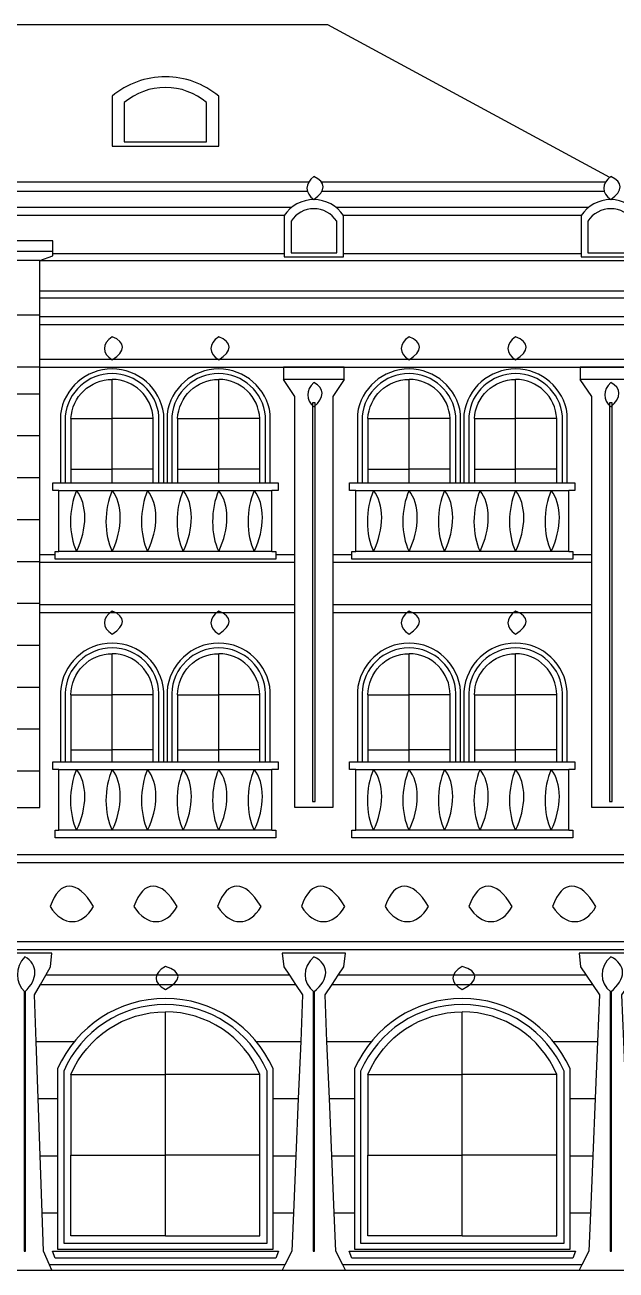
# Model space of a CAD drawing. Extents: x 57125 to 152161, y 75732 to 125580.
# Drawn here: x 124183 to 131949, y 75898 to 92241 of the extents above; entities that cross this region are included whole.
import ezdxf

# ---------------------------------------------------------------- set-up
doc = ezdxf.new("R2010")
doc.units = 0
for name, color, linetype, lineweight in [('01_SOURCE_MASSING', 7, 'Continuous', 25), ('02_NEW_GLAZING', 7, 'Continuous', 25), ('03_NEW_FRAMES', 7, 'Continuous', 25), ('04_NEW_CROWNS', 7, 'Continuous', 25), ('05_NEW_COLUMNS', 7, 'Continuous', 25), ('06_NEW_RAILINGS', 7, 'Continuous', 25), ('07_NEW_ORNAMENT', 7, 'Continuous', 25), ('08_NEW_ROOF_DETAIL', 7, 'Continuous', 25)]:
    doc.layers.add(name, color=color, linetype=linetype, lineweight=lineweight)

# ---------------------------------------------------------------- blocks, each defined once
blk = doc.blocks.new('ART_NOUVEAU_WINDOW_005')
at = {"layer": '02_NEW_GLAZING'}
for points in [[(-1240, 2117, -0.301718), (0, 2940)], [(1240, 2117, 0.301718), (0, 2940)]]:
    blk.add_lwpolyline(points, format="xyb", dxfattribs=at)
for points in [[(0, 2117), (0, 2940)], [(-1240, 2117), (-1240, 1058)], [(-1240, 2117), (0, 2117)], [(1240, 2117), (0, 2117)], [(0, 1058), (0, 2117)], [(1240, 1058), (1240, 2117)], [(0, 0), (-1240, 0), (-1240, 1058)], [(-1240, 1058), (0, 1058)], [(0, 0), (1240, 0), (1240, 1058)], [(0, 0), (0, 1058)], [(1240, 1058), (0, 1058)]]:
    blk.add_lwpolyline(points, dxfattribs=at)
at = {"layer": '03_NEW_FRAMES'}
for points in [[(-1415, -175), (1415, -175), (1415, 302), (1415, 1052), (1415, 1802), (1415, 2194, 0.296832), (0, 3115, 0.296832), (-1415, 2194), (-1415, 1802), (-1415, 1052), (-1415, 302)], [(-1336, -96), (1336, -96), (1336, 2159, 0.298878), (0, 3036, 0.298878), (-1336, 2159)]]:
    blk.add_lwpolyline(points, format="xyb", close=True, dxfattribs=at)
blk.add_lwpolyline([(-1485, -200), (1485, -200), (1450, -295), (-1450, -295)], close=True, dxfattribs=at)
at = {"layer": '07_NEW_ORNAMENT'}
blk.add_open_spline([(0, 3235), (-163, 3316), (-163, 3445), (0, 3535), (221, 3469), (221, 3346), (0, 3235)], degree=3, knots=[0, 0, 0, 0, 1, 1, 1, 2, 2, 2, 2], dxfattribs=at)
blk = doc.blocks.new('ART_NOUVEAU_WINDOW_006')
at = {"layer": '02_NEW_GLAZING'}
for points in [[(-1240, 2117, -0.301718), (0, 2940)], [(1240, 2117, 0.301718), (0, 2940)]]:
    blk.add_lwpolyline(points, format="xyb", dxfattribs=at)
for points in [[(0, 2117), (0, 2940)], [(-1240, 2117), (-1240, 1058)], [(-1240, 2117), (0, 2117)], [(1240, 2117), (0, 2117)], [(0, 1058), (0, 2117)], [(1240, 1058), (1240, 2117)], [(0, 0), (-1240, 0), (-1240, 1058)], [(-1240, 1058), (0, 1058)], [(0, 0), (1240, 0), (1240, 1058)], [(0, 0), (0, 1058)], [(1240, 1058), (0, 1058)]]:
    blk.add_lwpolyline(points, dxfattribs=at)
at = {"layer": '03_NEW_FRAMES'}
for points in [[(-1415, -175), (1415, -175), (1415, 302), (1415, 1052), (1415, 1802), (1415, 2194, 0.296832), (0, 3115, 0.296832), (-1415, 2194), (-1415, 1802), (-1415, 1052), (-1415, 302)], [(-1336, -96), (1336, -96), (1336, 2159, 0.298878), (0, 3036, 0.298878), (-1336, 2159)]]:
    blk.add_lwpolyline(points, format="xyb", close=True, dxfattribs=at)
blk.add_lwpolyline([(-1485, -200), (1485, -200), (1450, -295), (-1450, -295)], close=True, dxfattribs=at)
at = {"layer": '07_NEW_ORNAMENT'}
blk.add_open_spline([(0, 3235), (-163, 3316), (-163, 3445), (0, 3535), (221, 3469), (221, 3346), (0, 3235)], degree=3, knots=[0, 0, 0, 0, 1, 1, 1, 2, 2, 2, 2], dxfattribs=at)
blk = doc.blocks.new('ART_NOUVEAU_WINDOW_018')
at = {"layer": '02_NEW_GLAZING'}
for points in [[(-540, 1440, -0.414214), (0, 1980)], [(540, 1440, 0.414214), (0, 1980)]]:
    blk.add_lwpolyline(points, format="xyb", dxfattribs=at)
for points in [[(0, 1440), (0, 1980)], [(-540, 1440), (-540, 720)], [(-540, 1440), (0, 1440)], [(540, 1440), (0, 1440)], [(0, 720), (0, 1440)], [(540, 720), (540, 1440)], [(-540, 720), (-540, 562)], [(-540, 720), (0, 720)], [(540, 720), (0, 720)], [(0, 562), (0, 720)], [(540, 562), (540, 720)]]:
    blk.add_lwpolyline(points, dxfattribs=at)
at = {"layer": '03_NEW_FRAMES'}
for points in [[(678, 562), (678, 1486, 0.393721), (0, 2118, 0.393721), (-678, 1486), (-678, 562)], [(616, 562), (616, 1459, 0.405113), (0, 2056, 0.405113), (-616, 1459), (-616, 562)]]:
    blk.add_lwpolyline(points, format="xyb", dxfattribs=at)
at = {"layer": '07_NEW_ORNAMENT'}
blk.add_open_spline([(0, 2238), (-135, 2319), (-135, 2448), (0, 2538), (183, 2472), (183, 2349), (0, 2238)], degree=3, knots=[0, 0, 0, 0, 1, 1, 1, 2, 2, 2, 2], dxfattribs=at)
blk = doc.blocks.new('ART_NOUVEAU_WINDOW_019')
at = {"layer": '02_NEW_GLAZING'}
for points in [[(-540, 1440, -0.414214), (0, 1980)], [(540, 1440, 0.414214), (0, 1980)]]:
    blk.add_lwpolyline(points, format="xyb", dxfattribs=at)
for points in [[(0, 1440), (0, 1980)], [(-540, 1440), (-540, 720)], [(-540, 1440), (0, 1440)], [(540, 1440), (0, 1440)], [(0, 720), (0, 1440)], [(540, 720), (540, 1440)], [(-540, 720), (-540, 562)], [(-540, 720), (0, 720)], [(540, 720), (0, 720)], [(0, 562), (0, 720)], [(540, 562), (540, 720)]]:
    blk.add_lwpolyline(points, dxfattribs=at)
at = {"layer": '03_NEW_FRAMES'}
for points in [[(678, 562), (678, 1486, 0.393721), (0, 2118, 0.393721), (-678, 1486), (-678, 562)], [(616, 562), (616, 1459, 0.405113), (0, 2056, 0.405113), (-616, 1459), (-616, 562)]]:
    blk.add_lwpolyline(points, format="xyb", dxfattribs=at)
at = {"layer": '07_NEW_ORNAMENT'}
blk.add_open_spline([(0, 2238), (-135, 2319), (-135, 2448), (0, 2538), (183, 2472), (183, 2349), (0, 2238)], degree=3, knots=[0, 0, 0, 0, 1, 1, 1, 2, 2, 2, 2], dxfattribs=at)
blk = doc.blocks.new('ART_NOUVEAU_WINDOW_020')
at = {"layer": '02_NEW_GLAZING'}
for points in [[(-540, 1440, -0.414214), (0, 1980)], [(540, 1440, 0.414214), (0, 1980)]]:
    blk.add_lwpolyline(points, format="xyb", dxfattribs=at)
for points in [[(0, 1440), (0, 1980)], [(-540, 1440), (-540, 720)], [(-540, 1440), (0, 1440)], [(540, 1440), (0, 1440)], [(0, 720), (0, 1440)], [(540, 720), (540, 1440)], [(-540, 720), (-540, 562)], [(-540, 720), (0, 720)], [(540, 720), (0, 720)], [(0, 562), (0, 720)], [(540, 562), (540, 720)]]:
    blk.add_lwpolyline(points, dxfattribs=at)
at = {"layer": '03_NEW_FRAMES'}
for points in [[(678, 562), (678, 1486, 0.393721), (0, 2118, 0.393721), (-678, 1486), (-678, 562)], [(616, 562), (616, 1459, 0.405113), (0, 2056, 0.405113), (-616, 1459), (-616, 562)]]:
    blk.add_lwpolyline(points, format="xyb", dxfattribs=at)
at = {"layer": '07_NEW_ORNAMENT'}
blk.add_open_spline([(0, 2238), (-135, 2319), (-135, 2448), (0, 2538), (183, 2472), (183, 2349), (0, 2238)], degree=3, knots=[0, 0, 0, 0, 1, 1, 1, 2, 2, 2, 2], dxfattribs=at)
blk = doc.blocks.new('ART_NOUVEAU_WINDOW_021')
at = {"layer": '02_NEW_GLAZING'}
for points in [[(-540, 1440, -0.414214), (0, 1980)], [(540, 1440, 0.414214), (0, 1980)]]:
    blk.add_lwpolyline(points, format="xyb", dxfattribs=at)
for points in [[(0, 1440), (0, 1980)], [(-540, 1440), (-540, 720)], [(-540, 1440), (0, 1440)], [(540, 1440), (0, 1440)], [(0, 720), (0, 1440)], [(540, 720), (540, 1440)], [(-540, 720), (-540, 562)], [(-540, 720), (0, 720)], [(540, 720), (0, 720)], [(0, 562), (0, 720)], [(540, 562), (540, 720)]]:
    blk.add_lwpolyline(points, dxfattribs=at)
at = {"layer": '03_NEW_FRAMES'}
for points in [[(678, 562), (678, 1486, 0.393721), (0, 2118, 0.393721), (-678, 1486), (-678, 562)], [(616, 562), (616, 1459, 0.405113), (0, 2056, 0.405113), (-616, 1459), (-616, 562)]]:
    blk.add_lwpolyline(points, format="xyb", dxfattribs=at)
at = {"layer": '07_NEW_ORNAMENT'}
blk.add_open_spline([(0, 2238), (-135, 2319), (-135, 2448), (0, 2538), (183, 2472), (183, 2349), (0, 2238)], degree=3, knots=[0, 0, 0, 0, 1, 1, 1, 2, 2, 2, 2], dxfattribs=at)
blk = doc.blocks.new('ART_NOUVEAU_WINDOW_036')
at = {"layer": '02_NEW_GLAZING'}
for points in [[(-540, 1325, -0.400515), (0, 1840)], [(540, 1325, 0.400515), (0, 1840)]]:
    blk.add_lwpolyline(points, format="xyb", dxfattribs=at)
for points in [[(0, 1325), (0, 1840)], [(-540, 1325), (-540, 662)], [(-540, 1325), (0, 1325)], [(540, 1325), (0, 1325)], [(0, 662), (0, 1325)], [(540, 662), (540, 1325)], [(-540, 662), (-540, 482)], [(-540, 662), (0, 662)], [(540, 662), (0, 662)], [(0, 482), (0, 662)], [(540, 482), (540, 662)]]:
    blk.add_lwpolyline(points, dxfattribs=at)
at = {"layer": '03_NEW_FRAMES'}
for points in [[(678, 482), (678, 1385, 0.375428), (0, 1978, 0.375428), (-678, 1385), (-678, 482)], [(616, 482), (616, 1358, 0.385518), (0, 1916, 0.385518), (-616, 1358), (-616, 482)]]:
    blk.add_lwpolyline(points, format="xyb", dxfattribs=at)
at = {"layer": '07_NEW_ORNAMENT'}
blk.add_open_spline([(0, 2098), (-135, 2179), (-135, 2308), (0, 2398), (183, 2332), (183, 2209), (0, 2098)], degree=3, knots=[0, 0, 0, 0, 1, 1, 1, 2, 2, 2, 2], dxfattribs=at)
blk = doc.blocks.new('ART_NOUVEAU_WINDOW_037')
at = {"layer": '02_NEW_GLAZING'}
for points in [[(-540, 1325, -0.400515), (0, 1840)], [(540, 1325, 0.400515), (0, 1840)]]:
    blk.add_lwpolyline(points, format="xyb", dxfattribs=at)
for points in [[(0, 1325), (0, 1840)], [(-540, 1325), (-540, 662)], [(-540, 1325), (0, 1325)], [(540, 1325), (0, 1325)], [(0, 662), (0, 1325)], [(540, 662), (540, 1325)], [(-540, 662), (-540, 482)], [(-540, 662), (0, 662)], [(540, 662), (0, 662)], [(0, 482), (0, 662)], [(540, 482), (540, 662)]]:
    blk.add_lwpolyline(points, dxfattribs=at)
at = {"layer": '03_NEW_FRAMES'}
for points in [[(678, 482), (678, 1385, 0.375428), (0, 1978, 0.375428), (-678, 1385), (-678, 482)], [(616, 482), (616, 1358, 0.385518), (0, 1916, 0.385518), (-616, 1358), (-616, 482)]]:
    blk.add_lwpolyline(points, format="xyb", dxfattribs=at)
at = {"layer": '07_NEW_ORNAMENT'}
blk.add_open_spline([(0, 2098), (-135, 2179), (-135, 2308), (0, 2398), (183, 2332), (183, 2209), (0, 2098)], degree=3, knots=[0, 0, 0, 0, 1, 1, 1, 2, 2, 2, 2], dxfattribs=at)
blk = doc.blocks.new('ART_NOUVEAU_WINDOW_038')
at = {"layer": '02_NEW_GLAZING'}
for points in [[(-540, 1325, -0.400515), (0, 1840)], [(540, 1325, 0.400515), (0, 1840)]]:
    blk.add_lwpolyline(points, format="xyb", dxfattribs=at)
for points in [[(0, 1325), (0, 1840)], [(-540, 1325), (-540, 662)], [(-540, 1325), (0, 1325)], [(540, 1325), (0, 1325)], [(0, 662), (0, 1325)], [(540, 662), (540, 1325)], [(-540, 662), (-540, 482)], [(-540, 662), (0, 662)], [(540, 662), (0, 662)], [(0, 482), (0, 662)], [(540, 482), (540, 662)]]:
    blk.add_lwpolyline(points, dxfattribs=at)
at = {"layer": '03_NEW_FRAMES'}
for points in [[(678, 482), (678, 1385, 0.375428), (0, 1978, 0.375428), (-678, 1385), (-678, 482)], [(616, 482), (616, 1358, 0.385518), (0, 1916, 0.385518), (-616, 1358), (-616, 482)]]:
    blk.add_lwpolyline(points, format="xyb", dxfattribs=at)
at = {"layer": '07_NEW_ORNAMENT'}
blk.add_open_spline([(0, 2098), (-135, 2179), (-135, 2308), (0, 2398), (183, 2332), (183, 2209), (0, 2098)], degree=3, knots=[0, 0, 0, 0, 1, 1, 1, 2, 2, 2, 2], dxfattribs=at)
blk = doc.blocks.new('ART_NOUVEAU_WINDOW_039')
at = {"layer": '02_NEW_GLAZING'}
for points in [[(-540, 1325, -0.400515), (0, 1840)], [(540, 1325, 0.400515), (0, 1840)]]:
    blk.add_lwpolyline(points, format="xyb", dxfattribs=at)
for points in [[(0, 1325), (0, 1840)], [(-540, 1325), (-540, 662)], [(-540, 1325), (0, 1325)], [(540, 1325), (0, 1325)], [(0, 662), (0, 1325)], [(540, 662), (540, 1325)], [(-540, 662), (-540, 482)], [(-540, 662), (0, 662)], [(540, 662), (0, 662)], [(0, 482), (0, 662)], [(540, 482), (540, 662)]]:
    blk.add_lwpolyline(points, dxfattribs=at)
at = {"layer": '03_NEW_FRAMES'}
for points in [[(678, 482), (678, 1385, 0.375428), (0, 1978, 0.375428), (-678, 1385), (-678, 482)], [(616, 482), (616, 1358, 0.385518), (0, 1916, 0.385518), (-616, 1358), (-616, 482)]]:
    blk.add_lwpolyline(points, format="xyb", dxfattribs=at)
at = {"layer": '07_NEW_ORNAMENT'}
blk.add_open_spline([(0, 2098), (-135, 2179), (-135, 2308), (0, 2398), (183, 2332), (183, 2209), (0, 2098)], degree=3, knots=[0, 0, 0, 0, 1, 1, 1, 2, 2, 2, 2], dxfattribs=at)
blk = doc.blocks.new('ART_NOUVEAU_COLUMN_006')
at = {"layer": '05_NEW_COLUMNS'}
blk.add_lwpolyline([(205, 3750), (274, 3870), (338, 3982), (354, 4162), (-354, 4162), (-338, 3982), (-274, 3870), (-205, 3750), (-125, 3612), (-147, 3002), (-174, 2252), (-201, 1502), (-227, 752), (-245, 250), (-324, 70), (-354, 0), (354, 0), (324, 70), (245, 250), (227, 752), (174, 2252), (147, 3002), (125, 3612), (205, 3750)], dxfattribs=at)
blk.add_lwpolyline([(-8, 250), (8, 250), (8, 3652), (-8, 3652)], close=True, dxfattribs=at)
blk.add_open_spline([(0, 3652), (-131, 3776), (-131, 3974), (0, 4112), (177, 4011), (177, 3822), (0, 3652)], degree=3, knots=[0, 0, 0, 0, 1, 1, 1, 2, 2, 2, 2], dxfattribs=at)
blk = doc.blocks.new('ART_NOUVEAU_COLUMN_007')
at = {"layer": '05_NEW_COLUMNS'}
for points in [[(-415, 0), (415, 0), (380, 70), (288, 250), (267, 752), (235, 1502), (204, 2252), (172, 3002), (147, 3612), (240, 3750), (321, 3870), (396, 3982), (415, 4162), (-415, 4162), (-396, 3982), (-321, 3870), (-240, 3750), (-147, 3612), (-172, 3002), (-204, 2252), (-235, 1502), (-267, 752), (-288, 250), (-380, 70)], [(-8, 250), (8, 250), (8, 3652), (-8, 3652)]]:
    blk.add_lwpolyline(points, close=True, dxfattribs=at)
blk.add_open_spline([(0, 3652), (-153, 3776), (-153, 3974), (0, 4112), (208, 4011), (208, 3822), (0, 3652)], degree=3, knots=[0, 0, 0, 0, 1, 1, 1, 2, 2, 2, 2], dxfattribs=at)
blk = doc.blocks.new('ART_NOUVEAU_COLUMN_008')
at = {"layer": '05_NEW_COLUMNS'}
for points in [[(-415, 0), (415, 0), (380, 70), (288, 250), (267, 752), (235, 1502), (204, 2252), (172, 3002), (147, 3612), (240, 3750), (321, 3870), (396, 3982), (415, 4162), (-415, 4162), (-396, 3982), (-321, 3870), (-240, 3750), (-147, 3612), (-172, 3002), (-204, 2252), (-235, 1502), (-267, 752), (-288, 250), (-380, 70)], [(-8, 250), (8, 250), (8, 3652), (-8, 3652)]]:
    blk.add_lwpolyline(points, close=True, dxfattribs=at)
blk.add_open_spline([(0, 3652), (-153, 3776), (-153, 3974), (0, 4112), (208, 4011), (208, 3822), (0, 3652)], degree=3, knots=[0, 0, 0, 0, 1, 1, 1, 2, 2, 2, 2], dxfattribs=at)
blk = doc.blocks.new('ART_NOUVEAU_RAILING_81.95_3')
at = {"layer": '06_NEW_RAILINGS'}
for points in [[(-1400, 780), (-1480, 780), (-1480, 880), (-1378, 880), (-1316, 880), (-1240, 880), (-700, 880), (-160, 880), (-84, 880), (-22, 880), (22, 880), (84, 880), (160, 880), (700, 880), (1240, 880), (1316, 880), (1378, 880), (1480, 880), (1480, 780), (1400, 780)], [(-1400, -20), (-1400, 780)], [(-1400, 780), (1400, 780)], [(1400, -20), (1400, 780)], [(1400, -20), (1450, -20), (1450, -120), (-1450, -120), (-1450, -20), (-1400, -20)], [(1400, -20), (-1400, -20)]]:
    blk.add_lwpolyline(points, dxfattribs=at)
for points in [[(-1167, -20), (-1273, 196), (-1273, 540), (-1167, 780), (-1022, 604), (-1022, 276), (-1167, -20)], [(-700, -20), (-807, 196), (-807, 540), (-700, 780), (-556, 604), (-556, 276), (-700, -20)], [(-233, -20), (-340, 196), (-340, 540), (-233, 780), (-89, 604), (-89, 276), (-233, -20)], [(233, -20), (127, 196), (127, 540), (233, 780), (378, 604), (378, 276), (233, -20)], [(700, -20), (593, 196), (593, 540), (700, 780), (844, 604), (844, 276), (700, -20)], [(1167, -20), (1060, 196), (1060, 540), (1167, 780), (1311, 604), (1311, 276), (1167, -20)]]:
    blk.add_open_spline(points, degree=3, knots=[0, 0, 0, 0, 1, 1, 1, 2, 2, 2, 2], dxfattribs=at)
blk = doc.blocks.new('ART_NOUVEAU_RAILING_81.95_4')
at = {"layer": '06_NEW_RAILINGS'}
for points in [[(-1400, 780), (-1480, 780), (-1480, 880), (-1378, 880), (-1316, 880), (-1240, 880), (-700, 880), (-160, 880), (-84, 880), (-22, 880), (22, 880), (84, 880), (160, 880), (700, 880), (1240, 880), (1316, 880), (1378, 880), (1480, 880), (1480, 780), (1400, 780)], [(-1400, -20), (-1400, 780)], [(-1400, 780), (1400, 780)], [(1400, -20), (1400, 780)], [(1400, -20), (1450, -20), (1450, -120), (-1450, -120), (-1450, -20), (-1400, -20)], [(1400, -20), (-1400, -20)]]:
    blk.add_lwpolyline(points, dxfattribs=at)
for points in [[(-1167, -20), (-1273, 196), (-1273, 540), (-1167, 780), (-1022, 604), (-1022, 276), (-1167, -20)], [(-700, -20), (-807, 196), (-807, 540), (-700, 780), (-556, 604), (-556, 276), (-700, -20)], [(-233, -20), (-340, 196), (-340, 540), (-233, 780), (-89, 604), (-89, 276), (-233, -20)], [(233, -20), (127, 196), (127, 540), (233, 780), (378, 604), (378, 276), (233, -20)], [(700, -20), (593, 196), (593, 540), (700, 780), (844, 604), (844, 276), (700, -20)], [(1167, -20), (1060, 196), (1060, 540), (1167, 780), (1311, 604), (1311, 276), (1167, -20)]]:
    blk.add_open_spline(points, degree=3, knots=[0, 0, 0, 0, 1, 1, 1, 2, 2, 2, 2], dxfattribs=at)
blk = doc.blocks.new('ART_NOUVEAU_RAILING_85.65_3')
at = {"layer": '06_NEW_RAILINGS'}
for points in [[(-1400, 780), (-1480, 780), (-1480, 880), (-1378, 880), (-1316, 880), (-1240, 880), (-700, 880), (-160, 880), (-84, 880), (-22, 880), (22, 880), (84, 880), (160, 880), (700, 880), (1240, 880), (1316, 880), (1378, 880), (1480, 880), (1480, 780), (1400, 780)], [(-1400, -20), (-1400, 780)], [(-1400, 780), (1400, 780)], [(1400, -20), (1400, 780)], [(1400, -20), (1450, -20), (1450, -62), (1450, -120), (-1450, -120), (-1450, -62), (-1450, -20), (-1400, -20)], [(1400, -20), (-1400, -20)]]:
    blk.add_lwpolyline(points, dxfattribs=at)
for points in [[(-1167, -20), (-1273, 196), (-1273, 540), (-1167, 780), (-1022, 604), (-1022, 276), (-1167, -20)], [(-700, -20), (-807, 196), (-807, 540), (-700, 780), (-556, 604), (-556, 276), (-700, -20)], [(-233, -20), (-340, 196), (-340, 540), (-233, 780), (-89, 604), (-89, 276), (-233, -20)], [(233, -20), (127, 196), (127, 540), (233, 780), (378, 604), (378, 276), (233, -20)], [(700, -20), (593, 196), (593, 540), (700, 780), (844, 604), (844, 276), (700, -20)], [(1167, -20), (1060, 196), (1060, 540), (1167, 780), (1311, 604), (1311, 276), (1167, -20)]]:
    blk.add_open_spline(points, degree=3, knots=[0, 0, 0, 0, 1, 1, 1, 2, 2, 2, 2], dxfattribs=at)
blk = doc.blocks.new('ART_NOUVEAU_RAILING_85.65_4')
at = {"layer": '06_NEW_RAILINGS'}
for points in [[(-1400, 780), (-1480, 780), (-1480, 880), (-1378, 880), (-1316, 880), (-1240, 880), (-700, 880), (-160, 880), (-84, 880), (-22, 880), (22, 880), (84, 880), (160, 880), (700, 880), (1240, 880), (1316, 880), (1378, 880), (1480, 880), (1480, 780), (1400, 780)], [(-1400, -20), (-1400, 780)], [(-1400, 780), (1400, 780)], [(1400, -20), (1400, 780)], [(1400, -20), (1450, -20), (1450, -62), (1450, -120), (-1450, -120), (-1450, -62), (-1450, -20), (-1400, -20)], [(1400, -20), (-1400, -20)]]:
    blk.add_lwpolyline(points, dxfattribs=at)
for points in [[(-1167, -20), (-1273, 196), (-1273, 540), (-1167, 780), (-1022, 604), (-1022, 276), (-1167, -20)], [(-700, -20), (-807, 196), (-807, 540), (-700, 780), (-556, 604), (-556, 276), (-700, -20)], [(-233, -20), (-340, 196), (-340, 540), (-233, 780), (-89, 604), (-89, 276), (-233, -20)], [(233, -20), (127, 196), (127, 540), (233, 780), (378, 604), (378, 276), (233, -20)], [(700, -20), (593, 196), (593, 540), (700, 780), (844, 604), (844, 276), (700, -20)], [(1167, -20), (1060, 196), (1060, 540), (1167, 780), (1311, 604), (1311, 276), (1167, -20)]]:
    blk.add_open_spline(points, degree=3, knots=[0, 0, 0, 0, 1, 1, 1, 2, 2, 2, 2], dxfattribs=at)
blk = doc.blocks.new('ART_NOUVEAU_MAIN_ROOF_ENVELOPE')
at = {"layer": '08_NEW_ROOF_DETAIL'}
for points in [[(13635.387359, 61.23741), (9933.091754, 2062.721709), (3043.748752, 2062.721709)], [(9682.151867, -0.001431), (-9649.775715, -0.001431)], [(13582.151867, -0.001431), (9850.224285, -0.001431)]]:
    blk.add_lwpolyline(points, dxfattribs=at)
blk = doc.blocks.new('ART_NOUVEAU_ROOF_DORMER_2')
at = {"layer": '08_NEW_ROOF_DETAIL'}
for points in [[(-700, 0), (700, 0), (700, 656.90095, 0.1767706134), (0, 912.362431, 0.1767706134), (-700, 656.90095)], [(-540, 60), (540, 60), (540, 572.90095, 0.1787833312), (0, 772.362431, 0.1787833312), (-540, 572.90095)]]:
    blk.add_lwpolyline(points, format="xyb", close=True, dxfattribs=at)
blk = doc.blocks.new('ART_NOUVEAU_ROOF_VENT_3')
at = {"layer": '07_NEW_ORNAMENT'}
blk.add_open_spline([(0, 701.76), (-120, 782.76), (-120, 911.76), (0, 1001.76), (162.5, 935.76), (162.5, 812.76), (0, 701.76)], degree=3, knots=[0, 0, 0, 0, 1, 1, 1, 2, 2, 2, 2], dxfattribs=at)
at = {"layer": '08_NEW_ROOF_DETAIL'}
for points in [[(-390, -50), (390, -50), (390, -10), (390, 490, 0.25211758), (0, 700, 0.25211758), (-390, 490), (-390, -10)], [(-300, 0), (300, 0), (300, 417.6, 0.2533004), (0, 580, 0.2533004), (-300, 417.6)]]:
    blk.add_lwpolyline(points, format="xyb", close=True, dxfattribs=at)
blk = doc.blocks.new('ART_NOUVEAU_ROOF_VENT_4')
at = {"layer": '07_NEW_ORNAMENT'}
blk.add_open_spline([(0, 701.76), (-120, 782.76), (-120, 911.76), (0, 1001.76), (162.5, 935.76), (162.5, 812.76), (0, 701.76)], degree=3, knots=[0, 0, 0, 0, 1, 1, 1, 2, 2, 2, 2], dxfattribs=at)
at = {"layer": '08_NEW_ROOF_DETAIL'}
for points in [[(-390, -50), (390, -50), (390, -10), (390, 490, 0.25211758), (0, 700, 0.25211758), (-390, 490), (-390, -10)], [(-300, 0), (300, 0), (300, 417.6, 0.2533004), (0, 580, 0.2533004), (-300, 417.6)]]:
    blk.add_lwpolyline(points, format="xyb", close=True, dxfattribs=at)
blk = doc.blocks.new('ART_NOUVEAU_ORGANIC_FRIEZE')
at = {"layer": '07_NEW_ORNAMENT'}
for points in [[(125085, 120), (124931.1, -144), (124686, -144), (124515, 120), (124640.4, 477.5), (124874.1, 477.5), (125085, 120)], [(126185, 120), (126031.1, -144), (125786, -144), (125615, 120), (125740.4, 477.5), (125974.1, 477.5), (126185, 120)], [(127285, 120), (127131.1, -144), (126886, -144), (126715, 120), (126840.4, 477.5), (127074.1, 477.5), (127285, 120)], [(128385, 120), (128231.1, -144), (127986, -144), (127815, 120), (127940.4, 477.5), (128174.1, 477.5), (128385, 120)], [(129485, 120), (129331.1, -144), (129086, -144), (128915, 120), (129040.4, 477.5), (129274.1, 477.5), (129485, 120)], [(130585, 120), (130431.1, -144), (130186, -144), (130015, 120), (130140.4, 477.5), (130374.1, 477.5), (130585, 120)], [(131685, 120), (131531.1, -144), (131286, -144), (131115, 120), (131240.4, 477.5), (131474.1, 477.5), (131685, 120)]]:
    blk.add_open_spline(points, degree=3, knots=[0, 0, 0, 0, 1, 1, 1, 2, 2, 2, 2], dxfattribs=at)
blk = doc.blocks.new('ART_NOUVEAU_PROJECTING_WINDOW_PIER_2')
at = {"layer": '01_SOURCE_MASSING'}
for points in [[(1797, 6462), (1797, 6690), (1797, 6780), (1797, 7180), (-1797, 7180), (-1797, 6780), (-1797, 6690), (-1797, 6462)], [(1797, 6462), (-1797, 6462)], [(-1797, 6462), (-1797, 6440), (-1797, 6340), (-1797, 5880), (-1797, 5780), (-1797, 5780)], [(1797, 5780), (1797, 5780), (1797, 5880), (1797, 6340), (1797, 6440), (1797, 6462)], [(-1797, 0), (-915, 0), (1025, 0), (1797, 0), (1797, 482), (1797, 1032), (1797, 1582), (1797, 2132), (1797, 2560), (1797, 2660), (1797, 2682), (1797, 3220), (1797, 3232), (1797, 3320), (1797, 3782), (1797, 4332), (1797, 4882), (1797, 5432), (1797, 5780)], [(1797, 5780), (-1797, 5780)], [(-1797, 5780), (-1797, 5432), (-1797, 4882), (-1797, 4704), (-1797, 4332), (-1797, 3782), (-1797, 3704), (-1797, 3703), (-1797, 3543), (-1797, 3538)]]:
    blk.add_lwpolyline(points, dxfattribs=at)
blk = doc.blocks.new('ART_NOUVEAU_PIER_MASONRY_JOINTS_2')
at = {"layer": '01_SOURCE_MASSING'}
for points in [[(-1797, 5432), (-749, 5432)], [(858, 5432), (1797, 5432)], [(-1797, 4882), (-915, 4882)], [(1025, 4882), (1797, 4882)], [(-1797, 4332), (-915, 4332)], [(1025, 4332), (1797, 4332)], [(-1797, 3782), (-915, 3782)], [(1025, 3782), (1797, 3782)], [(-1797, 3232), (-780, 3232), (-690, 3232), (800, 3232), (890, 3232), (1797, 3232)], [(-1797, 2682), (-780, 2682), (-690, 2682), (800, 2682), (890, 2682), (1797, 2682)], [(-1797, 2132), (-308, 2132)], [(417, 2132), (1797, 2132)], [(-1797, 1582), (-913, 1582)], [(1023, 1582), (1797, 1582)], [(-1797, 1032), (-915, 1032)], [(1025, 1032), (1797, 1032)], [(-1797, 482), (-915, 482)], [(1025, 482), (1797, 482)]]:
    blk.add_lwpolyline(points, dxfattribs=at)
blk = doc.blocks.new('ART_NOUVEAU_PIER_SPANDREL_PANEL_2')
at = {"layer": '03_NEW_FRAMES'}
for points in [[(-835, -500), (835, -500), (835, -200), (835, 350), (835, 500), (-835, 500), (-835, 350), (-835, -200)], [(-745, -410), (745, -410), (745, -200), (745, 350), (745, 410), (-745, 410), (-745, 350), (-745, -200)]]:
    blk.add_lwpolyline(points, close=True, dxfattribs=at)
at = {"layer": '04_NEW_CROWNS'}
for points in [[(1912, 4418), (1912, 4558), (-2002, 4558), (-2002, 4418)], [(1912, 4418), (-2002, 4418)], [(-2002, 4418), (-2002, 4388), (-2002, 4358), (-1852, 4298), (-1852, 4298)], [(1742, 4298), (1742, 4298), (1912, 4358), (1912, 4388), (1912, 4418)]]:
    blk.add_lwpolyline(points, dxfattribs=at)
at = {"layer": '07_NEW_ORNAMENT'}
blk.add_open_spline([(275, 0), (126, -144), (-110, -144), (-275, 0), (-154, 195), (72, 195), (275, 0)], degree=3, knots=[0, 0, 0, 0, 1, 1, 1, 2, 2, 2, 2], dxfattribs=at)
blk = doc.blocks.new('ART_NOUVEAU_STRUCTURAL_COLUMN_UPPER_3')
at = {"layer": '05_NEW_COLUMNS'}
for points in [[(400, 5620), (400, 5780), (-400, 5780), (-400, 5620)], [(400, 5620), (250, 5394), (250, 3320), (250, 3220), (250, 2660), (250, 2560), (250, 0), (-250, 0), (-250, 2560), (-250, 2660), (-250, 3220), (-250, 3320), (-250, 5394), (-400, 5620)], [(400, 5620), (-400, 5620)]]:
    blk.add_lwpolyline(points, dxfattribs=at)
blk.add_lwpolyline([(-18, 80), (18, 80), (18, 5314), (-18, 5314)], close=True, dxfattribs=at)
blk.add_open_spline([(0, 5260), (-106, 5346), (-106, 5484), (0, 5580), (143, 5510), (143, 5378), (0, 5260)], degree=3, knots=[0, 0, 0, 0, 1, 1, 1, 2, 2, 2, 2], dxfattribs=at)
blk = doc.blocks.new('ART_NOUVEAU_STRUCTURAL_COLUMN_UPPER_4')
at = {"layer": '05_NEW_COLUMNS'}
for points in [[(400, 5620), (400, 5780), (-400, 5780), (-400, 5620)], [(400, 5620), (250, 5394), (250, 3320), (250, 3220), (250, 2660), (250, 2560), (250, 0), (-250, 0), (-250, 2560), (-250, 2660), (-250, 3220), (-250, 3320), (-250, 5394), (-400, 5620)], [(400, 5620), (-400, 5620)]]:
    blk.add_lwpolyline(points, dxfattribs=at)
blk.add_lwpolyline([(-18, 80), (18, 80), (18, 5314), (-18, 5314)], close=True, dxfattribs=at)
blk.add_open_spline([(0, 5260), (-106, 5346), (-106, 5484), (0, 5580), (143, 5510), (143, 5378), (0, 5260)], degree=3, knots=[0, 0, 0, 0, 1, 1, 1, 2, 2, 2, 2], dxfattribs=at)

msp = doc.modelspace()

# ---------------------------------------------------------------- linework, layer by layer
at = {"layer": '01_SOURCE_MASSING'}
for points in [[(108585, 90058), (127894, 90058)], [(127912, 90178), (123086, 90178)], [(131812, 90178), (128080, 90178)], [(128085, 90058), (131794, 90058)], [(127683, 89843), (108774, 89843)], [(108866, 89743), (127592, 89743)], [(131583, 89843), (128274, 89843)], [(128366, 89743), (131492, 89743)], [(127589, 89238), (124549, 89238)], [(131489, 89238), (128369, 89238)], [(124379, 89148), (140319, 89148)], [(140319, 88748), (124379, 88748)], [(124379, 88658), (140319, 88658)], [(140319, 88408), (136289, 88408), (135269, 88408), (124379, 88408)], [(124379, 88308), (135269, 88308), (136289, 88308), (140319, 88308)], [(135379, 87848), (124379, 87848)], [(124379, 87748), (135379, 87748)], [(124579, 85288), (124379, 85288)], [(124379, 85188), (127729, 85188)], [(127729, 85288), (127479, 85288)], [(128479, 85288), (128229, 85288)], [(128229, 85188), (131629, 85188)], [(131629, 85288), (131379, 85288)], [(127729, 84628), (124379, 84628)], [(124379, 84528), (127729, 84528)], [(131629, 84628), (128229, 84628)], [(128229, 84528), (131629, 84528)], [(140319, 81348), (119342, 81348)], [(119342, 81248), (140319, 81248)], [(140319, 80208), (100319, 80208)], [(100319, 80108), (140319, 80108)], [(127658, 79768), (124457, 79768)], [(131558, 79768), (128300, 79768)], [(124388, 79648), (127739, 79648)], [(128219, 79648), (131639, 79648)], [(124330, 78900), (124835, 78900)], [(127223, 78900), (127806, 78900)], [(128151, 78900), (128735, 78900)], [(131123, 78900), (131706, 78900)], [(124357, 78150), (124614, 78150)], [(127444, 78150), (127775, 78150)], [(128183, 78150), (128514, 78150)], [(131344, 78150), (131675, 78150)], [(124384, 77400), (124614, 77400)], [(127444, 77400), (127743, 77400)], [(128214, 77400), (128514, 77400)], [(131344, 77400), (131643, 77400)], [(124411, 76650), (124614, 76650)], [(127444, 76650), (127712, 76650)], [(128245, 76650), (128514, 76650)], [(131344, 76650), (131612, 76650)], [(100319, 75898), (140319, 75898)], [(127599, 75968), (124507, 75968)], [(124537, 75898), (127563, 75898)], [(131499, 75968), (128358, 75968)], [(128394, 75898), (131463, 75898)]]:
    msp.add_lwpolyline(points, dxfattribs=at)

# ---------------------------------------------------------------- block references
for name, p in [('ART_NOUVEAU_MAIN_ROOF_ENVELOPE', (118230, 90178)), ('ART_NOUVEAU_ROOF_DORMER_2', (126029, 90648)), ('ART_NOUVEAU_ROOF_VENT_3', (127979, 89248)), ('ART_NOUVEAU_ROOF_VENT_4', (131879, 89248)), ('ART_NOUVEAU_PIER_SPANDREL_PANEL_2', (122637, 84850)), ('ART_NOUVEAU_PROJECTING_WINDOW_PIER_2', (122582, 81968)), ('ART_NOUVEAU_WINDOW_036', (125329, 85748)), ('ART_NOUVEAU_WINDOW_037', (126729, 85748)), ('ART_NOUVEAU_WINDOW_038', (129229, 85748)), ('ART_NOUVEAU_WINDOW_039', (130629, 85748)), ('ART_NOUVEAU_STRUCTURAL_COLUMN_UPPER_3', (127979, 81968)), ('ART_NOUVEAU_STRUCTURAL_COLUMN_UPPER_4', (131879, 81968)), ('ART_NOUVEAU_PIER_MASONRY_JOINTS_2', (122582, 81968)), ('ART_NOUVEAU_RAILING_85.65_3', (126029, 85350)), ('ART_NOUVEAU_RAILING_85.65_4', (129929, 85350)), ('ART_NOUVEAU_WINDOW_018', (125329, 82008)), ('ART_NOUVEAU_WINDOW_019', (126729, 82008)), ('ART_NOUVEAU_WINDOW_020', (129229, 82008)), ('ART_NOUVEAU_WINDOW_021', (130629, 82008)), ('ART_NOUVEAU_RAILING_81.95_3', (126029, 81690)), ('ART_NOUVEAU_RAILING_81.95_4', (129929, 81690)), ('ART_NOUVEAU_ORGANIC_FRIEZE', (0, 80550)), ('ART_NOUVEAU_COLUMN_006', (124183, 75898)), ('ART_NOUVEAU_COLUMN_007', (127979, 75898)), ('ART_NOUVEAU_COLUMN_008', (131879, 75898)), ('ART_NOUVEAU_WINDOW_005', (126029, 76348)), ('ART_NOUVEAU_WINDOW_006', (129929, 76348))]:
    msp.add_blockref(name, p)

doc.saveas('drawing.dxf')
